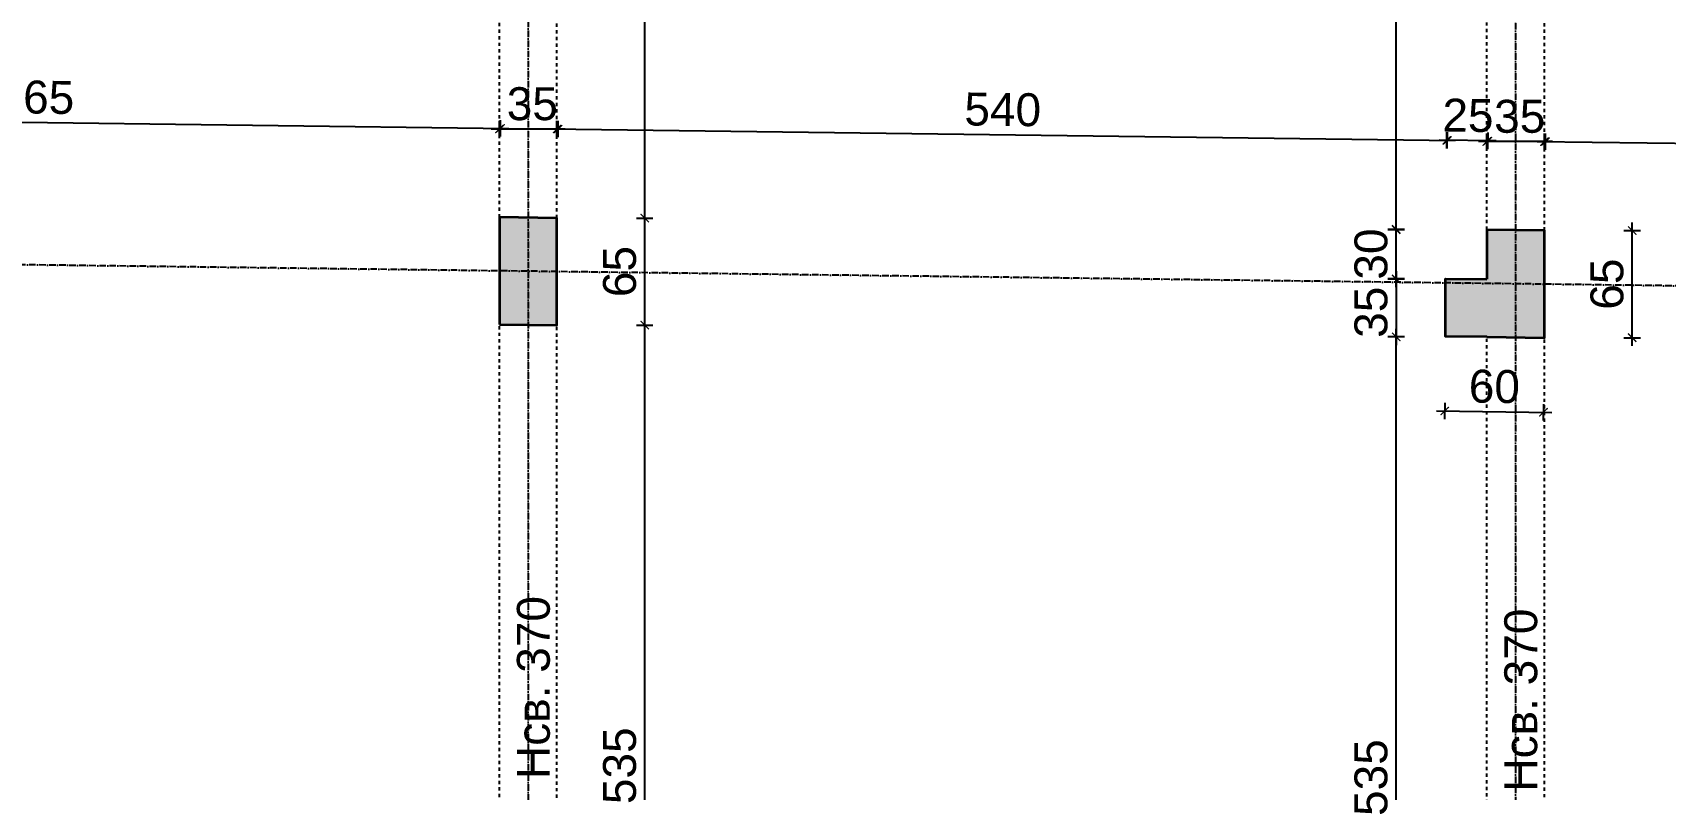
# Model space of a CAD drawing. Header units: inches. Extents: x -72385 to 39588, y -6525 to 66685.
# Drawn here: x -48686 to -47694, y 9145 to 9605 of the extents above; entities that cross this region are included whole.
import ezdxf

# ---------------------------------------------------------------- set-up
doc = ezdxf.new("R2010")
doc.units = ezdxf.units.IN
doc.header["$MEASUREMENT"] = 0
doc.linetypes.add('DashDot', pattern=[0.6, 0.4, -0.1, 0, -0.1])
doc.linetypes.add('Hidden', pattern=[0.4, 0.2, -0.2])
for name, color, linetype, lineweight in [('Надписи Hсв', 252, 'Continuous', 25), ('Надписи коти вътрешни', 252, 'Continuous', 25), ('Оси', 252, 'DashDot', 25), ('Пунктир', 253, 'Hidden', 25), ('Разрезни линии', 7, 'Continuous', 35), ('Щрих стени', 254, 'Continuous', 25)]:
    doc.layers.add(name, color=color, linetype=linetype, lineweight=lineweight)
doc.styles.add('Arial Regular', font='arial.ttf')
doc.styles.get("Standard").update_dxf_attribs({"font": 'arial.ttf'})
doc.dimstyles.new('Annotative', dxfattribs={"dimscale": 0, "dimtxt": 20, "dimasz": 5, "dimexe": 5, "dimexo": 5, "dimgap": 5, "dimtad": 1, "dimdec": 0, "dimzin": 0, "dimdsep": 46, "dimtxsty": 'Standard', "dimblk": 'ARCHTICK', "dimcen": 5, "dimdle": 5, "dimadec": 0, "dimazin": 0, "dimtfac": 1, "dimtdec": 0, "dimtofl": 0, "dimtmove": 0, "dimatfit": 3, "dimldrblk": 'ARCHTICK', "dimfxl": 5, "dimfxlon": 1, "dimtolj": 1, "dimtzin": 0, "dimarcsym": 1})

# ---------------------------------------------------------------- blocks, each defined once
blk = doc.blocks.new('_ArchTick')
at = {"color": 0, "linetype": 'ByBlock', "const_width": 0.15}
blk.add_lwpolyline([(-0.5, -0.5), (0.5, 0.5)], dxfattribs=at)
blk = doc.blocks.new('*D754')
at = {"layer": 'Defpoints', "color": 0, "ltscale": 50, "transparency": 16777216}
for p in [(-48401.65, 9546.64), (-48967.34, 9499.79), (-48402.34, 9492.6)]:
    blk.add_point(p, dxfattribs=at)
at = {"layer": 'Надписи коти вътрешни', "color": 0, "lineweight": -2, "ltscale": 50, "transparency": 16777216}
for p, q in [((-48966.71, 9548.83), (-48966.59, 9558.83)), ((-48971.65, 9553.89), (-48396.65, 9546.57)), ((-48401.71, 9541.64), (-48401.59, 9551.64))]:
    blk.add_line(p, q, dxfattribs=at)
at = {"layer": 'Надписи коти вътрешни', "color": 0, "lineweight": -2, "ltscale": 50, "transparency": 16777216, "xscale": 5, "yscale": 5, "zscale": 5}
for p, rotation in [((-48966.65, 9553.83), 179.2706286525477), ((-48401.65, 9546.64), 359.2706286525477)]:
    blk.add_blockref('_ArchTick', p, dxfattribs=dict(at, rotation=rotation))
at = {"layer": 'Надписи коти вътрешни', "color": 0, "ltscale": 50, "transparency": 16777216, "insert": (-48683.96, 9565.44), "char_height": 20, "attachment_point": 5, "rotation": 359.27063}
blk.add_mtext('\\A1;565', dxfattribs=at)
blk = doc.blocks.new('*D756')
at = {"layer": 'Defpoints', "color": 0, "ltscale": 50, "transparency": 16777216}
for p in [(-48402.34, 9546.2), (-48402.34, 9492.6), (-48367.34, 9492.16)]:
    blk.add_point(p, dxfattribs=at)
at = {"layer": 'Надписи коти вътрешни', "color": 0, "lineweight": -2, "ltscale": 50, "transparency": 16777216}
for p, q in [((-48362.34, 9546.2), (-48407.34, 9546.2)), ((-48402.34, 9541.2), (-48402.34, 9551.2)), ((-48367.34, 9541.2), (-48367.34, 9551.2))]:
    blk.add_line(p, q, dxfattribs=at)
at = {"layer": 'Надписи коти вътрешни', "color": 0, "lineweight": -2, "ltscale": 50, "transparency": 16777216, "xscale": 5, "yscale": 5, "zscale": 5, "rotation": 180}
blk.add_blockref('_ArchTick', (-48402.34, 9546.2), dxfattribs=at)
at = {"layer": 'Надписи коти вътрешни', "color": 0, "lineweight": -2, "ltscale": 50, "transparency": 16777216, "xscale": 5, "yscale": 5, "zscale": 5}
blk.add_blockref('_ArchTick', (-48367.34, 9546.2), dxfattribs=at)
at = {"layer": 'Надписи коти вътрешни', "color": 0, "ltscale": 50, "transparency": 16777216, "insert": (-48382.34, 9561.42), "char_height": 20, "attachment_point": 5}
blk.add_mtext('\\A1;35', dxfattribs=at)
blk = doc.blocks.new('*D758')
at = {"layer": 'Defpoints', "color": 0, "ltscale": 50, "transparency": 16777216}
for p in [(-47826.65, 9539.32), (-48367.34, 9492.16), (-47827.34, 9485.28)]:
    blk.add_point(p, dxfattribs=at)
at = {"layer": 'Надписи коти вътрешни', "color": 0, "lineweight": -2, "ltscale": 50, "transparency": 16777216}
for p, q in [((-48371.65, 9546.26), (-47821.65, 9539.25)), ((-48366.71, 9541.19), (-48366.59, 9551.19)), ((-47826.71, 9534.32), (-47826.59, 9544.32))]:
    blk.add_line(p, q, dxfattribs=at)
at = {"layer": 'Надписи коти вътрешни', "color": 0, "lineweight": -2, "ltscale": 50, "transparency": 16777216, "xscale": 5, "yscale": 5, "zscale": 5}
for p, rotation in [((-48366.65, 9546.19), 179.2706286525485), ((-47826.65, 9539.32), 359.2706286525485)]:
    blk.add_blockref('_ArchTick', p, dxfattribs=dict(at, rotation=rotation))
at = {"layer": 'Надписи коти вътрешни', "color": 0, "ltscale": 50, "transparency": 16777216, "insert": (-48096.46, 9557.97), "char_height": 20, "attachment_point": 5, "rotation": 359.27063}
blk.add_mtext('\\A1;540', dxfattribs=at)
blk = doc.blocks.new('*D759')
at = {"layer": 'Defpoints', "color": 0, "ltscale": 50, "transparency": 16777216}
for p in [(-47802.34, 9538.56), (-47802.34, 9484.96), (-47767.34, 9484.52)]:
    blk.add_point(p, dxfattribs=at)
at = {"layer": 'Надписи коти вътрешни', "color": 0, "lineweight": -2, "ltscale": 50, "transparency": 16777216}
for p, q in [((-47762.34, 9538.56), (-47807.34, 9538.56)), ((-47802.34, 9533.56), (-47802.34, 9543.56)), ((-47767.34, 9533.56), (-47767.34, 9543.56))]:
    blk.add_line(p, q, dxfattribs=at)
at = {"layer": 'Надписи коти вътрешни', "color": 0, "lineweight": -2, "ltscale": 50, "transparency": 16777216, "xscale": 5, "yscale": 5, "zscale": 5, "rotation": 180}
blk.add_blockref('_ArchTick', (-47802.34, 9538.56), dxfattribs=at)
at = {"layer": 'Надписи коти вътрешни', "color": 0, "lineweight": -2, "ltscale": 50, "transparency": 16777216, "xscale": 5, "yscale": 5, "zscale": 5}
blk.add_blockref('_ArchTick', (-47767.34, 9538.56), dxfattribs=at)
at = {"layer": 'Надписи коти вътрешни', "color": 0, "ltscale": 50, "transparency": 16777216, "insert": (-47782.34, 9553.78), "char_height": 20, "attachment_point": 5}
blk.add_mtext('\\A1;35', dxfattribs=at)
blk = doc.blocks.new('*D760')
at = {"layer": 'Defpoints', "color": 0, "ltscale": 50, "transparency": 16777216}
for p in [(-47826.27, 9539.31), (-47827.34, 9455.28), (-47802.72, 9454.97)]:
    blk.add_point(p, dxfattribs=at)
at = {"layer": 'Надписи коти вътрешни', "color": 0, "lineweight": -2, "ltscale": 50, "transparency": 16777216}
for p, q in [((-47826.33, 9534.31), (-47826.2, 9544.31)), ((-47796.65, 9538.94), (-47831.27, 9539.38)), ((-47801.71, 9534), (-47801.59, 9544))]:
    blk.add_line(p, q, dxfattribs=at)
at = {"layer": 'Надписи коти вътрешни', "color": 0, "lineweight": -2, "ltscale": 50, "transparency": 16777216, "xscale": 5, "yscale": 5, "zscale": 5}
for p, rotation in [((-47826.27, 9539.31), 179.2706286525374), ((-47801.65, 9539), 359.2706286525374)]:
    blk.add_blockref('_ArchTick', p, dxfattribs=dict(at, rotation=rotation))
at = {"layer": 'Надписи коти вътрешни', "color": 0, "ltscale": 50, "transparency": 16777216, "insert": (-47813.76, 9554.37), "char_height": 20, "attachment_point": 5, "rotation": 359.27063}
blk.add_mtext('\\A1;25', dxfattribs=at)
blk = doc.blocks.new('*D761')
at = {"layer": 'Defpoints', "color": 0, "ltscale": 50, "transparency": 16777216}
for p in [(-47201.65, 9531.36), (-47767.34, 9484.52), (-47202.34, 9477.32)]:
    blk.add_point(p, dxfattribs=at)
at = {"layer": 'Надписи коти вътрешни', "color": 0, "lineweight": -2, "ltscale": 50, "transparency": 16777216}
for p, q in [((-47771.65, 9538.62), (-47196.65, 9531.3)), ((-47766.71, 9533.55), (-47766.59, 9543.55)), ((-47201.71, 9526.36), (-47201.59, 9536.36))]:
    blk.add_line(p, q, dxfattribs=at)
at = {"layer": 'Надписи коти вътрешни', "color": 0, "lineweight": -2, "ltscale": 50, "transparency": 16777216, "xscale": 5, "yscale": 5, "zscale": 5}
for p, rotation in [((-47766.65, 9538.55), 179.2706286525477), ((-47201.65, 9531.36), 359.2706286525477)]:
    blk.add_blockref('_ArchTick', p, dxfattribs=dict(at, rotation=rotation))
at = {"layer": 'Надписи коти вътрешни', "color": 0, "ltscale": 50, "transparency": 16777216, "insert": (-47483.96, 9550.17), "char_height": 20, "attachment_point": 5, "rotation": 359.27063}
blk.add_mtext('\\A1;565', dxfattribs=at)
blk = doc.blocks.new('*D972')
at = {"layer": 'Defpoints', "color": 0, "ltscale": 50, "transparency": 16777216}
for p in [(-47857.39, 9419.96), (-47802.34, 9419.96), (-47802.34, 8884.91)]:
    blk.add_point(p, dxfattribs=at)
at = {"layer": 'Надписи коти вътрешни', "color": 0, "lineweight": -2, "ltscale": 50, "transparency": 16777216}
for p, q in [((-47852.39, 9419.96), (-47862.39, 9419.96)), ((-47857.39, 8879.91), (-47857.39, 9424.96)), ((-47852.39, 8884.91), (-47862.39, 8884.91))]:
    blk.add_line(p, q, dxfattribs=at)
at = {"layer": 'Надписи коти вътрешни', "color": 0, "lineweight": -2, "ltscale": 50, "transparency": 16777216, "xscale": 5, "yscale": 5, "zscale": 5}
for p, rotation in [((-47857.39, 9419.96), 90), ((-47857.39, 8884.91), 270)]:
    blk.add_blockref('_ArchTick', p, dxfattribs=dict(at, rotation=rotation))
at = {"layer": 'Надписи коти вътрешни', "color": 0, "ltscale": 50, "transparency": 16777216, "insert": (-47872.61, 9152.44), "char_height": 20, "attachment_point": 5, "rotation": 90}
blk.add_mtext('\\A1;535', dxfattribs=at)
blk = doc.blocks.new('*D973')
at = {"layer": 'Defpoints', "color": 0, "ltscale": 50, "transparency": 16777216}
for p in [(-47857.39, 10010.01), (-47802.34, 10010.01), (-47802.34, 9484.96)]:
    blk.add_point(p, dxfattribs=at)
at = {"layer": 'Надписи коти вътрешни', "color": 0, "lineweight": -2, "ltscale": 50, "transparency": 16777216}
for p, q in [((-47857.39, 9479.96), (-47857.39, 10015.01)), ((-47852.39, 10010.01), (-47862.39, 10010.01)), ((-47852.39, 9484.96), (-47862.39, 9484.96))]:
    blk.add_line(p, q, dxfattribs=at)
at = {"layer": 'Надписи коти вътрешни', "color": 0, "lineweight": -2, "ltscale": 50, "transparency": 16777216, "xscale": 5, "yscale": 5, "zscale": 5}
for p, rotation in [((-47857.39, 10010.01), 90), ((-47857.39, 9484.96), 270)]:
    blk.add_blockref('_ArchTick', p, dxfattribs=dict(at, rotation=rotation))
at = {"layer": 'Надписи коти вътрешни', "color": 0, "ltscale": 50, "transparency": 16777216, "insert": (-47872.61, 9747.48), "char_height": 20, "attachment_point": 5, "rotation": 90}
blk.add_mtext('\\A1;525', dxfattribs=at)
blk = doc.blocks.new('*D976')
at = {"layer": 'Defpoints', "color": 0, "ltscale": 50, "transparency": 16777216}
for p in [(-47767.34, 9484.52), (-47714, 9484.52), (-47767.34, 9419.51)]:
    blk.add_point(p, dxfattribs=at)
at = {"layer": 'Надписи коти вътрешни', "color": 0, "lineweight": -2, "ltscale": 50, "transparency": 16777216}
for p, q in [((-47714, 9414.51), (-47714, 9489.52)), ((-47719, 9484.52), (-47709, 9484.52)), ((-47719, 9419.51), (-47709, 9419.51))]:
    blk.add_line(p, q, dxfattribs=at)
at = {"layer": 'Надписи коти вътрешни', "color": 0, "lineweight": -2, "ltscale": 50, "transparency": 16777216, "xscale": 5, "yscale": 5, "zscale": 5}
for p, rotation in [((-47714, 9484.52), 90), ((-47714, 9419.51), 270)]:
    blk.add_blockref('_ArchTick', p, dxfattribs=dict(at, rotation=rotation))
at = {"layer": 'Надписи коти вътрешни', "color": 0, "ltscale": 50, "transparency": 16777216, "insert": (-47729.21, 9452.02), "char_height": 20, "attachment_point": 5, "rotation": 90}
blk.add_mtext('\\A1;65', dxfattribs=at)
blk = doc.blocks.new('*D978')
at = {"layer": 'Defpoints', "color": 0, "ltscale": 50, "transparency": 16777216}
for p in [(-47857.39, 9485.28), (-47827.34, 9485.28), (-47827.27, 9455.28)]:
    blk.add_point(p, dxfattribs=at)
at = {"layer": 'Надписи коти вътрешни', "color": 0, "lineweight": -2, "ltscale": 50, "transparency": 16777216}
for p, q in [((-47852.39, 9485.28), (-47862.39, 9485.28)), ((-47857.39, 9450.28), (-47857.39, 9490.28)), ((-47852.39, 9455.28), (-47862.39, 9455.28))]:
    blk.add_line(p, q, dxfattribs=at)
at = {"layer": 'Надписи коти вътрешни', "color": 0, "lineweight": -2, "ltscale": 50, "transparency": 16777216, "xscale": 5, "yscale": 5, "zscale": 5}
for p, rotation in [((-47857.39, 9485.28), 90), ((-47857.39, 9455.28), 270)]:
    blk.add_blockref('_ArchTick', p, dxfattribs=dict(at, rotation=rotation))
at = {"layer": 'Надписи коти вътрешни', "color": 0, "ltscale": 50, "transparency": 16777216, "insert": (-47872.61, 9470.28), "char_height": 20, "attachment_point": 5, "rotation": 90}
blk.add_mtext('\\A1;30', dxfattribs=at)
blk = doc.blocks.new('*D979')
at = {"layer": 'Defpoints', "color": 0, "ltscale": 50, "transparency": 16777216}
for p in [(-47802.34, 9454.96), (-47857.39, 9419.96), (-47802.34, 9419.96)]:
    blk.add_point(p, dxfattribs=at)
at = {"layer": 'Надписи коти вътрешни', "color": 0, "lineweight": -2, "ltscale": 50, "transparency": 16777216}
for p, q in [((-47852.39, 9454.96), (-47862.39, 9454.96)), ((-47857.39, 9459.96), (-47857.39, 9414.96)), ((-47852.39, 9419.96), (-47862.39, 9419.96))]:
    blk.add_line(p, q, dxfattribs=at)
at = {"layer": 'Надписи коти вътрешни', "color": 0, "lineweight": -2, "ltscale": 50, "transparency": 16777216, "xscale": 5, "yscale": 5, "zscale": 5}
for p, rotation in [((-47857.39, 9454.96), 90), ((-47857.39, 9419.96), 270)]:
    blk.add_blockref('_ArchTick', p, dxfattribs=dict(at, rotation=rotation))
at = {"layer": 'Надписи коти вътрешни', "color": 0, "ltscale": 50, "transparency": 16777216, "insert": (-47872.61, 9434.96), "char_height": 20, "attachment_point": 5, "rotation": 90}
blk.add_mtext('\\A1;35', dxfattribs=at)
blk = doc.blocks.new('*D981')
at = {"layer": 'Defpoints', "color": 0, "ltscale": 50, "transparency": 16777216}
for p in [(-47826.27, 9539.31), (-47827.34, 9455.28), (-47802.72, 9454.97)]:
    blk.add_point(p, dxfattribs=at)
at = {"layer": 'Надписи коти вътрешни', "color": 0, "lineweight": -2, "ltscale": 50, "transparency": 16777216}
for p, q in [((-47826.33, 9534.31), (-47826.2, 9544.31)), ((-47796.65, 9538.94), (-47831.27, 9539.38)), ((-47801.71, 9534), (-47801.59, 9544))]:
    blk.add_line(p, q, dxfattribs=at)
at = {"layer": 'Надписи коти вътрешни', "color": 0, "lineweight": -2, "ltscale": 50, "transparency": 16777216, "xscale": 5, "yscale": 5, "zscale": 5}
for p, rotation in [((-47826.27, 9539.31), 179.2706286525374), ((-47801.65, 9539), 359.2706286525374)]:
    blk.add_blockref('_ArchTick', p, dxfattribs=dict(at, rotation=rotation))
at = {"layer": 'Надписи коти вътрешни', "color": 0, "ltscale": 50, "transparency": 16777216, "insert": (-47813.76, 9554.37), "char_height": 20, "attachment_point": 5, "rotation": 359.27063}
blk.add_mtext('\\A1;25', dxfattribs=at)
blk = doc.blocks.new('*D992')
at = {"layer": 'Defpoints', "color": 0, "ltscale": 50, "transparency": 16777216}
for p in [(-48367.34, 9427.15), (-48314, 9427.15), (-48367.34, 8892.11)]:
    blk.add_point(p, dxfattribs=at)
at = {"layer": 'Надписи коти вътрешни', "color": 0, "lineweight": -2, "ltscale": 50, "transparency": 16777216}
for p, q in [((-48319, 9427.15), (-48309, 9427.15)), ((-48314, 8887.11), (-48314, 9432.15)), ((-48319, 8892.11), (-48309, 8892.11))]:
    blk.add_line(p, q, dxfattribs=at)
at = {"layer": 'Надписи коти вътрешни', "color": 0, "lineweight": -2, "ltscale": 50, "transparency": 16777216, "xscale": 5, "yscale": 5, "zscale": 5}
for p, rotation in [((-48314, 9427.15), 90), ((-48314, 8892.11), 270)]:
    blk.add_blockref('_ArchTick', p, dxfattribs=dict(at, rotation=rotation))
at = {"layer": 'Надписи коти вътрешни', "color": 0, "ltscale": 50, "transparency": 16777216, "insert": (-48329.21, 9159.63), "char_height": 20, "attachment_point": 5, "rotation": 90}
blk.add_mtext('\\A1;535', dxfattribs=at)
blk = doc.blocks.new('*D993')
at = {"layer": 'Defpoints', "color": 0, "ltscale": 50, "transparency": 16777216}
for p in [(-48367.34, 9492.16), (-48314, 9492.16), (-48367.34, 9427.15)]:
    blk.add_point(p, dxfattribs=at)
at = {"layer": 'Надписи коти вътрешни', "color": 0, "lineweight": -2, "ltscale": 50, "transparency": 16777216}
for p, q in [((-48314, 9422.15), (-48314, 9497.16)), ((-48319, 9492.16), (-48309, 9492.16)), ((-48319, 9427.15), (-48309, 9427.15))]:
    blk.add_line(p, q, dxfattribs=at)
at = {"layer": 'Надписи коти вътрешни', "color": 0, "lineweight": -2, "ltscale": 50, "transparency": 16777216, "xscale": 5, "yscale": 5, "zscale": 5}
for p, rotation in [((-48314, 9492.16), 90), ((-48314, 9427.15), 270)]:
    blk.add_blockref('_ArchTick', p, dxfattribs=dict(at, rotation=rotation))
at = {"layer": 'Надписи коти вътрешни', "color": 0, "ltscale": 50, "transparency": 16777216, "insert": (-48329.21, 9459.65), "char_height": 20, "attachment_point": 5, "rotation": 90}
blk.add_mtext('\\A1;65', dxfattribs=at)
blk = doc.blocks.new('*D994')
at = {"layer": 'Defpoints', "color": 0, "ltscale": 50, "transparency": 16777216}
for p in [(-48367.34, 10017.2), (-48314, 10017.2), (-48367.34, 9492.16)]:
    blk.add_point(p, dxfattribs=at)
at = {"layer": 'Надписи коти вътрешни', "color": 0, "lineweight": -2, "ltscale": 50, "transparency": 16777216}
for p, q in [((-48314, 9487.16), (-48314, 10022.2)), ((-48319, 10017.2), (-48309, 10017.2)), ((-48319, 9492.16), (-48309, 9492.16))]:
    blk.add_line(p, q, dxfattribs=at)
at = {"layer": 'Надписи коти вътрешни', "color": 0, "lineweight": -2, "ltscale": 50, "transparency": 16777216, "xscale": 5, "yscale": 5, "zscale": 5}
for p, rotation in [((-48314, 10017.2), 90), ((-48314, 9492.16), 270)]:
    blk.add_blockref('_ArchTick', p, dxfattribs=dict(at, rotation=rotation))
at = {"layer": 'Надписи коти вътрешни', "color": 0, "ltscale": 50, "transparency": 16777216, "insert": (-48329.21, 9754.68), "char_height": 20, "attachment_point": 5, "rotation": 90}
blk.add_mtext('\\A1;525', dxfattribs=at)
blk = doc.blocks.new('*D1585')
at = {"layer": 'Defpoints', "color": 0, "ltscale": 50, "transparency": 16777216}
for p in [(-47827.34, 9420.28), (-47767.34, 9419.51), (-47767.91, 9374.23)]:
    blk.add_point(p, dxfattribs=at)
at = {"layer": 'Надписи коти вътрешни', "color": 0, "lineweight": -2, "ltscale": 50, "transparency": 16777216}
for p, q in [((-47827.85, 9380), (-47827.98, 9370)), ((-47767.85, 9379.23), (-47767.98, 9369.23)), ((-47832.91, 9375.06), (-47762.91, 9374.17))]:
    blk.add_line(p, q, dxfattribs=at)
at = {"layer": 'Надписи коти вътрешни', "color": 0, "lineweight": -2, "ltscale": 50, "transparency": 16777216, "xscale": 5, "yscale": 5, "zscale": 5}
for p, rotation in [((-47827.91, 9375), 179.270628652546), ((-47767.91, 9374.23), 359.2706286525461)]:
    blk.add_blockref('_ArchTick', p, dxfattribs=dict(at, rotation=rotation))
at = {"layer": 'Надписи коти вътрешни', "color": 0, "ltscale": 50, "transparency": 16777216, "insert": (-47797.72, 9389.82), "char_height": 20, "attachment_point": 5, "rotation": 359.27063}
blk.add_mtext('\\A1;60', dxfattribs=at)

msp = doc.modelspace()

# ---------------------------------------------------------------- hatches: boundary and pattern name
at = {"layer": 'Щрих стени', "ltscale": 10}
h = msp.add_hatch(color=256, dxfattribs=at)
h.dxf.hatch_style = 1
h.paths.add_polyline_path([(-50767.34, 9522.71), (-50802.34, 9523.16), (-50802.34, 9458.15), (-50767.34, 9457.7)])
h.paths.add_polyline_path([(-50167.34, 9515.07), (-50202.34, 9515.52), (-50202.34, 9450.51), (-50167.34, 9450.07)])
h.paths.add_polyline_path([(-49567.34, 9507.43), (-49602.34, 9507.88), (-49602.34, 9477.88), (-49627.34, 9478.19), (-49627.34, 9443.19), (-49602.34, 9442.87), (-49567.34, 9442.43)])
h.paths.add_polyline_path([(-48967.34, 9499.79), (-49002.34, 9500.24), (-49002.34, 9435.23), (-48967.34, 9434.79)])
h.paths.add_polyline_path([(-48367.34, 9492.16), (-48402.34, 9492.6), (-48402.34, 9427.6), (-48367.34, 9427.15)])
h.paths.add_polyline_path([(-47767.34, 9484.52), (-47802.34, 9484.96), (-47802.34, 9454.96), (-47827.34, 9455.28), (-47827.34, 9420.28), (-47802.34, 9419.96), (-47767.34, 9419.51)])
h.paths.add_polyline_path([(-47767.34, 8884.47), (-47802.34, 8884.91), (-47802.34, 8854.91), (-47827.34, 8855.23), (-47827.34, 8820.23), (-47802.34, 8819.91), (-47767.34, 8819.46)])
h.paths.add_polyline_path([(-48367.34, 8892.11), (-48402.34, 8892.55), (-48402.34, 8827.55), (-48367.34, 8827.1)])
h.paths.add_polyline_path([(-48967.34, 8899.75), (-49002.34, 8900.19), (-49002.34, 8835.19), (-48967.34, 8834.74)])
h.paths.add_polyline_path([(-49567.34, 8907.38), (-49602.34, 8907.83), (-49627.34, 8908.15), (-49627.34, 8873.15), (-49602.34, 8872.83), (-49602.34, 8842.82), (-49567.34, 8842.38)])
h.paths.add_polyline_path([(-50167.34, 8915.02), (-50202.34, 8915.47), (-50202.34, 8850.46), (-50167.34, 8850.02)])
h.paths.add_polyline_path([(-50767.34, 8922.66), (-50802.34, 8923.11), (-50802.34, 8858.1), (-50767.34, 8857.66)])

# ---------------------------------------------------------------- linework, layer by layer
at = {"layer": 'Оси', "ltscale": 10}
for p, q in [((-48384.84, 10459.96), (-48384.84, 7859.75)), ((-47784.84, 10452.32), (-47784.84, 7852.11)), ((-39839.84, 9351.09), (-52699.84, 9514.81))]:
    msp.add_line(p, q, dxfattribs=at)
at = {"layer": 'Пунктир', "ltscale": 10}
for p, q in [((-48402.34, 9492.6), (-48402.34, 10017.64)), ((-48367.34, 9492.16), (-48367.34, 10017.2)), ((-47802.34, 9484.96), (-47802.34, 10010.01)), ((-47767.34, 9484.52), (-47767.34, 10009.56)), ((-48402.34, 8892.55), (-48402.34, 9427.6)), ((-48367.34, 8892.11), (-48367.34, 9427.15)), ((-47802.34, 8884.91), (-47802.34, 9419.96)), ((-47767.34, 8884.47), (-47767.34, 9419.51))]:
    msp.add_line(p, q, dxfattribs=at)
at = {"layer": 'Разрезни линии', "ltscale": 50}
msp.add_lwpolyline([(-48402.34, 9427.6), (-48367.34, 9427.15), (-48367.34, 9492.16), (-48402.34, 9492.6)], close=True, dxfattribs=at)
for points in [[(-47802.34, 9419.96), (-47767.34, 9419.51), (-47767.34, 9484.52), (-47802.34, 9484.96), (-47802.34, 9454.96)], [(-47802.34, 9419.96), (-47802.34, 9419.96), (-47827.34, 9420.28), (-47827.34, 9455.28), (-47802.34, 9454.96)]]:
    msp.add_lwpolyline(points, dxfattribs=at)

# ---------------------------------------------------------------- texts
at = {"layer": 'Надписи Hсв', "ltscale": 100, "char_height": 20, "width": 180.4891, "attachment_point": 1, "rotation": 90, "style": 'Arial Regular'}
for insert in [(-48391.7, 9151.57), (-47791.7, 9143.93)]:
    msp.add_mtext('\\pxt8;Hсв. 370', dxfattribs=dict(at, insert=insert))

# ---------------------------------------------------------------- dimensions: what is measured, and where the dimension line sits
at = {"layer": 'Надписи коти вътрешни', "ltscale": 50}
for base, p1, p2, picture, middle in [((-48314, 10017.2), (-48367.34, 9492.16), (-48367.34, 10017.2), '*D994', (-48329.21, 9754.68)), ((-47857.39, 10010.01), (-47802.34, 9484.96), (-47802.34, 10010.01), '*D973', (-47872.61, 9747.48)), ((-48314, 9492.16), (-48367.34, 9427.15), (-48367.34, 9492.16), '*D993', (-48329.21, 9459.65)), ((-47714, 9484.52), (-47767.34, 9419.51), (-47767.34, 9484.52), '*D976', (-47729.21, 9452.02)), ((-48314, 9427.15), (-48367.34, 8892.11), (-48367.34, 9427.15), '*D992', (-48329.21, 9159.63)), ((-47857.39, 9419.96), (-47802.34, 8884.91), (-47802.34, 9419.96), '*D972', (-47872.61, 9152.44))]:
    dim = msp.add_linear_dim(base=base, p1=p1, p2=p2, angle=90, dimstyle='Annotative', override={"dimscale": 0, "dimtix": 0, "dimtofl": 0, "dimtmove": 0, "dimatfit": 3}, dxfattribs=at)
    dim.commit()
    dim.dimension.update_dxf_attribs({"geometry": picture, "text_midpoint": middle})
for p1, p2, distance, picture, middle in [((-48967.34, 9499.79), (-48402.34, 9492.6), 54.04, '*D754', (-48683.96, 9565.44)), ((-48367.34, 9492.16), (-47827.34, 9485.28), 54.04, '*D758', (-48096.46, 9557.97)), ((-47767.34, 9484.52), (-47202.34, 9477.32), 54.04, '*D761', (-47483.96, 9550.17)), ((-47827.34, 9420.28), (-47767.34, 9419.51), -45.28, '*D1585', (-47797.72, 9389.82))]:
    dim = msp.add_aligned_dim(p1=p1, p2=p2, distance=distance, dimstyle='Annotative', override={"dimscale": 0, "dimtix": 0, "dimtofl": 0, "dimtmove": 0, "dimatfit": 3}, dxfattribs=at)
    dim.commit()
    dim.dimension.update_dxf_attribs({"geometry": picture, "text_midpoint": middle})
for base, p1, p2, picture, middle in [((-48402.34, 9546.2), (-48367.34, 9492.16), (-48402.34, 9492.6), '*D756', (-48382.34, 9546.2)), ((-47802.34, 9538.56), (-47767.34, 9484.52), (-47802.34, 9484.96), '*D759', (-47782.34, 9538.56))]:
    dim = msp.add_linear_dim(base=base, p1=p1, p2=p2, dimstyle='Annotative', override={"dimscale": 0, "dimtix": 0, "dimtofl": 0, "dimtmove": 0, "dimatfit": 3}, dxfattribs=at)
    dim.commit()
    dim.dimension.update_dxf_attribs({"geometry": picture, "text_midpoint": middle, "dimtype": 128})
for base, p1, p2, angle, picture, middle, dimtype in [((-47826.27, 9539.31), (-47802.72, 9454.97), (-47827.34, 9455.28), 179.27063, '*D760', (-47813.96, 9539.16), 129), ((-47826.27, 9539.31), (-47802.72, 9454.97), (-47827.34, 9455.28), 179.27063, '*D981', (-47813.96, 9539.16), 129), ((-47857.39, 9485.28), (-47827.27, 9455.28), (-47827.34, 9485.28), 90, '*D978', (-47857.39, 9470.28), 128), ((-47857.39, 9419.96), (-47802.34, 9454.96), (-47802.34, 9419.96), 90, '*D979', (-47857.39, 9434.96), 128)]:
    dim = msp.add_linear_dim(base=base, p1=p1, p2=p2, angle=angle, dimstyle='Annotative', override={"dimscale": 0, "dimtix": 0, "dimtofl": 0, "dimtmove": 0, "dimatfit": 3}, dxfattribs=at)
    dim.commit()
    dim.dimension.update_dxf_attribs({"geometry": picture, "text_midpoint": middle, "dimtype": dimtype})

doc.saveas('drawing.dxf')
